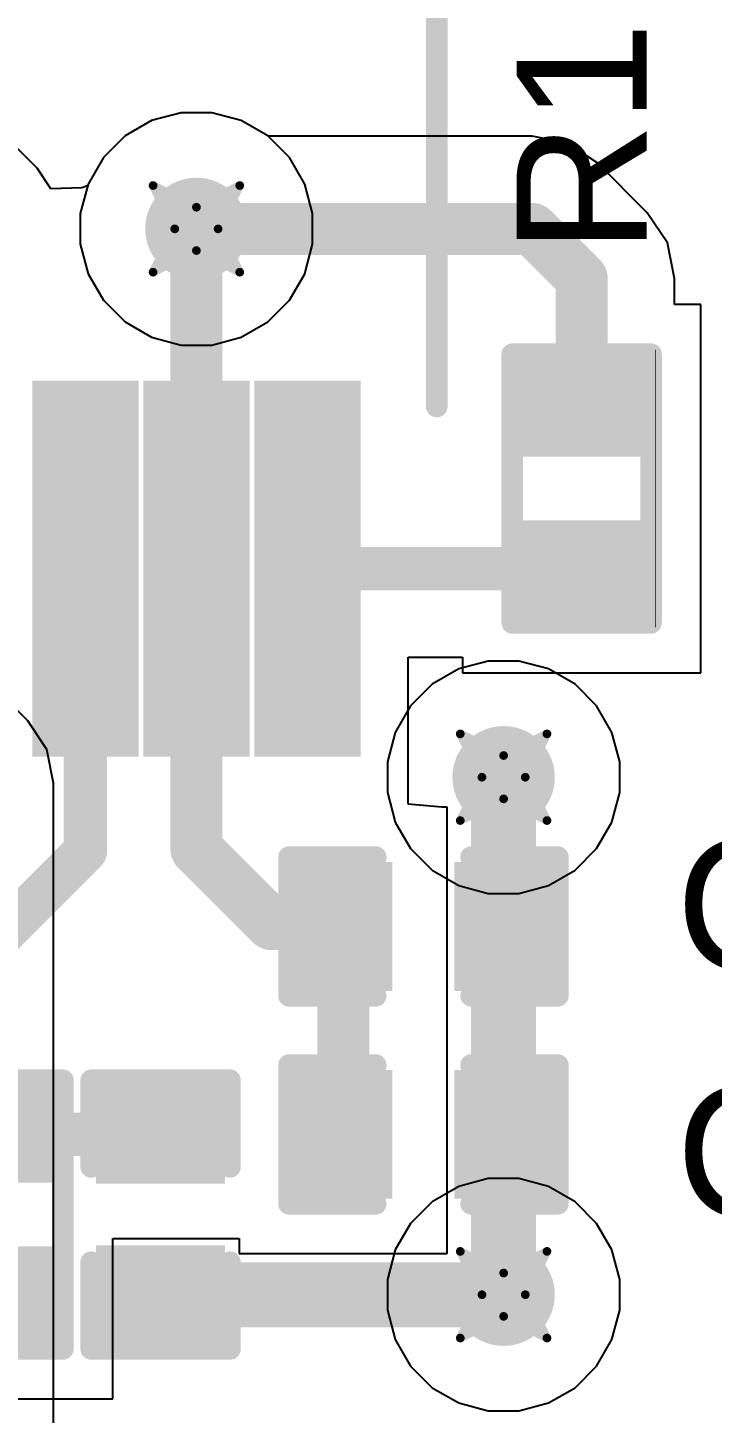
# Model space of a CAD drawing. Header units: inches. Extents: x -36 to 349, y -11 to 240.
# Drawn here: x 35.48 to 39.49, y 76.85 to 84.97 of the extents above; entities that cross this region are included whole.
import ezdxf

# ---------------------------------------------------------------- set-up
doc = ezdxf.new("R2010")
doc.units = ezdxf.units.IN
for name, color, linetype in [('Bottom Layer', 5, 'Continuous'), ('Drill Drawing', 1, 'Continuous'), ('Layer 1', 16, 'Continuous'), ('Layer 2', 76, 'Continuous'), ('Top Layer', 1, 'Continuous'), ('Top Overlay', 2, 'Continuous'), ('Top Paste', 8, 'Continuous'), ('Top Solder', 216, 'Continuous'), ('Via Holes', 16, 'Continuous')]:
    doc.layers.add(name, color=color, linetype=linetype)
doc.styles.add('Arial', font='', dxfattribs={"height": 0.2})
doc.styles.get('Arial').set_extended_font_data('Arial')

# ---------------------------------------------------------------- blocks, each defined once
blk = doc.blocks.new('SSOP_20_208____150')
at = {"layer": 'Top Layer'}
for points in [[(-4.491, -1.415), (-2.491, -1.415), (-2.491, -1.835), (-4.491, -1.835)], [(-4.491, -2.065), (-2.491, -2.065), (-2.491, -2.485), (-4.491, -2.485)], [(-4.491, -2.715), (-2.491, -2.715), (-2.491, -3.135), (-4.491, -3.135)]]:
    blk.add_hatch(color=1, dxfattribs=at).paths.add_polyline_path(points)
at = {"layer": 'Top Paste'}
for points in [[(-4.491, -1.415), (-2.491, -1.415), (-2.491, -1.835), (-4.491, -1.835)], [(-4.491, -2.065), (-2.491, -2.065), (-2.491, -2.485), (-4.491, -2.485)], [(-4.491, -2.715), (-2.491, -2.715), (-2.491, -3.135), (-4.491, -3.135)]]:
    blk.add_hatch(color=8, dxfattribs=at).paths.add_polyline_path(points)
at = {"layer": 'Top Solder'}
for points in [[(-4.5926, -1.3134), (-2.3894, -1.3134), (-2.3894, -1.9366), (-4.5926, -1.9366)], [(-4.5926, -1.9634), (-2.3894, -1.9634), (-2.3894, -2.5866), (-4.5926, -2.5866)], [(-4.5926, -2.6134), (-2.3894, -2.6134), (-2.3894, -3.2366), (-4.5926, -3.2366)]]:
    blk.add_hatch(color=216, dxfattribs=at).paths.add_polyline_path(points)
at = {"layer": 'Top Overlay'}
blk.add_lwpolyline([(-2.54, -3.683, 0.127, 0.127, 0), (2.5654, -3.683, 0.127, 0.127, 0)], format="xyseb", dxfattribs=at)
blk.add_lwpolyline([(-2.5718, -3.683, 0.0635, 0.0635, 1), (-2.5082, -3.683, 0.0635, 0.0635, 1)], format="xyseb", close=True, dxfattribs=at)
blk = doc.blocks.new('R___0402_199')
at = {"layer": 'Top Layer'}
for points in [[(-0.6985, -0.3175), (-0.6985, 0.3175), (-0.2413, 0.3175), (-0.2413, -0.3175)], [(0.2413, -0.3175), (0.2413, 0.3175), (0.6985, 0.3175), (0.6985, -0.3175)]]:
    blk.add_hatch(color=1, dxfattribs=at).paths.add_polyline_path(points)
at = {"layer": 'Top Paste'}
for points in [[(-0.6985, -0.3175), (-0.6985, 0.3175), (-0.2413, 0.3175), (-0.2413, -0.3175)], [(0.2413, -0.3175), (0.2413, 0.3175), (0.6985, 0.3175), (0.6985, -0.3175)]]:
    blk.add_hatch(color=8, dxfattribs=at).paths.add_polyline_path(points)
at = {"layer": 'Top Solder'}
for points in [[(-0.7535, -0.3725), (-0.7535, 0.3725), (-0.1863, 0.3725), (-0.1863, -0.3725)], [(0.1863, -0.3725), (0.1863, 0.3725), (0.7535, 0.3725), (0.7535, -0.3725)]]:
    blk.add_hatch(color=216, dxfattribs=at).paths.add_polyline_path(points)
at = {"layer": 'Top Overlay'}
for points in [[(-0.7874, 0.4064, 0.127, 0.127, 0), (-0.7874, -0.4064, 0.127, 0.127, 0)], [(-0.7874, 0.4064, 0.127, 0.127, 0), (0.7874, 0.4064, 0.127, 0.127, 0)], [(0.7874, 0.4064, 0.127, 0.127, 0), (0.7874, -0.4064, 0.127, 0.127, 0)], [(-0.7874, -0.4064, 0.127, 0.127, 0), (0.7874, -0.4064, 0.127, 0.127, 0)], [(-0.8128, -0.4318, 0.00323, 0.00323, 0), (0.8128, -0.4318, 0.00323, 0.00323, 0)]]:
    blk.add_lwpolyline(points, format="xyseb", dxfattribs=at)
for points in [[(-0.8191, 0.4064, 0.0635, 0.0635, 1), (-0.7556, 0.4064, 0.0635, 0.0635, 1)], [(-0.8191, 0.4064, 0.0635, 0.0635, 1), (-0.7556, 0.4064, 0.0635, 0.0635, 1)], [(0.7557, 0.4064, 0.0635, 0.0635, 1), (0.8192, 0.4064, 0.0635, 0.0635, 1)], [(0.7557, 0.4064, 0.0635, 0.0635, 1), (0.8192, 0.4064, 0.0635, 0.0635, 1)], [(-0.8191, -0.4064, 0.0635, 0.0635, 1), (-0.7556, -0.4064, 0.0635, 0.0635, 1)], [(-0.8191, -0.4064, 0.0635, 0.0635, 1), (-0.7556, -0.4064, 0.0635, 0.0635, 1)], [(0.7557, -0.4064, 0.0635, 0.0635, 1), (0.8192, -0.4064, 0.0635, 0.0635, 1)], [(0.7557, -0.4064, 0.0635, 0.0635, 1), (0.8192, -0.4064, 0.0635, 0.0635, 1)], [(-0.8136, -0.4318, 0.00161, 0.00161, 1), (-0.812, -0.4318, 0.00161, 0.00161, 1)], [(0.812, -0.4318, 0.00161, 0.00161, 1), (0.8136, -0.4318, 0.00161, 0.00161, 1)]]:
    blk.add_lwpolyline(points, format="xyseb", close=True, dxfattribs=at)
blk = doc.blocks.new('R___0402_200')
at = {"layer": 'Top Layer'}
for points in [[(-0.6985, -0.3175), (-0.6985, 0.3175), (-0.2413, 0.3175), (-0.2413, -0.3175)], [(0.2413, -0.3175), (0.2413, 0.3175), (0.6985, 0.3175), (0.6985, -0.3175)]]:
    blk.add_hatch(color=1, dxfattribs=at).paths.add_polyline_path(points)
at = {"layer": 'Top Paste'}
for points in [[(-0.6985, -0.3175), (-0.6985, 0.3175), (-0.2413, 0.3175), (-0.2413, -0.3175)], [(0.2413, -0.3175), (0.2413, 0.3175), (0.6985, 0.3175), (0.6985, -0.3175)]]:
    blk.add_hatch(color=8, dxfattribs=at).paths.add_polyline_path(points)
at = {"layer": 'Top Solder'}
for points in [[(-0.7535, -0.3725), (-0.7535, 0.3725), (-0.1863, 0.3725), (-0.1863, -0.3725)], [(0.1863, -0.3725), (0.1863, 0.3725), (0.7535, 0.3725), (0.7535, -0.3725)]]:
    blk.add_hatch(color=216, dxfattribs=at).paths.add_polyline_path(points)
at = {"layer": 'Top Overlay'}
for points in [[(-0.7874, -0.4064, 0.127, 0.127, 0), (-0.7874, 0.4064, 0.127, 0.127, 0)], [(0.7874, 0.4064, 0.127, 0.127, 0), (-0.7874, 0.4064, 0.127, 0.127, 0)], [(0.7874, -0.4064, 0.127, 0.127, 0), (0.7874, 0.4064, 0.127, 0.127, 0)], [(0.7874, -0.4064, 0.127, 0.127, 0), (-0.7874, -0.4064, 0.127, 0.127, 0)], [(0.8128, -0.4318, 0.00323, 0.00323, 0), (-0.8128, -0.4318, 0.00323, 0.00323, 0)]]:
    blk.add_lwpolyline(points, format="xyseb", dxfattribs=at)
for points in [[(-0.8191, 0.4064, 0.0635, 0.0635, 1), (-0.7556, 0.4064, 0.0635, 0.0635, 1)], [(-0.8191, 0.4064, 0.0635, 0.0635, 1), (-0.7556, 0.4064, 0.0635, 0.0635, 1)], [(0.7556, 0.4064, 0.0635, 0.0635, 1), (0.8191, 0.4064, 0.0635, 0.0635, 1)], [(0.7556, 0.4064, 0.0635, 0.0635, 1), (0.8191, 0.4064, 0.0635, 0.0635, 1)], [(-0.8191, -0.4064, 0.0635, 0.0635, 1), (-0.7556, -0.4064, 0.0635, 0.0635, 1)], [(-0.8191, -0.4064, 0.0635, 0.0635, 1), (-0.7556, -0.4064, 0.0635, 0.0635, 1)], [(0.7556, -0.4064, 0.0635, 0.0635, 1), (0.8191, -0.4064, 0.0635, 0.0635, 1)], [(0.7556, -0.4064, 0.0635, 0.0635, 1), (0.8191, -0.4064, 0.0635, 0.0635, 1)], [(-0.8136, -0.4318, 0.00161, 0.00161, 1), (-0.812, -0.4318, 0.00161, 0.00161, 1)], [(0.812, -0.4318, 0.00161, 0.00161, 1), (0.8136, -0.4318, 0.00161, 0.00161, 1)]]:
    blk.add_lwpolyline(points, format="xyseb", close=True, dxfattribs=at)
blk = doc.blocks.new('C___0402_405')
at = {"layer": 'Top Layer'}
for points in [[(-0.6985, -0.3175), (-0.6985, 0.3175), (-0.2413, 0.3175), (-0.2413, -0.3175)], [(0.2413, -0.3175), (0.2413, 0.3175), (0.6985, 0.3175), (0.6985, -0.3175)]]:
    blk.add_hatch(color=1, dxfattribs=at).paths.add_polyline_path(points)
at = {"layer": 'Top Paste'}
for points in [[(-0.6985, -0.3175), (-0.6985, 0.3175), (-0.2413, 0.3175), (-0.2413, -0.3175)], [(0.2413, -0.3175), (0.2413, 0.3175), (0.6985, 0.3175), (0.6985, -0.3175)]]:
    blk.add_hatch(color=8, dxfattribs=at).paths.add_polyline_path(points)
at = {"layer": 'Top Solder'}
for points in [[(-0.7585, -0.3775), (-0.7585, 0.3775), (-0.1813, 0.3775), (-0.1813, -0.3775)], [(0.1813, -0.3775), (0.1813, 0.3775), (0.7585, 0.3775), (0.7585, -0.3775)]]:
    blk.add_hatch(color=216, dxfattribs=at).paths.add_polyline_path(points)
at = {"layer": 'Top Overlay'}
for points in [[(-0.2794, 0.4064, 0.127, 0.127, 0), (-0.7874, 0.4064, 0.127, 0.127, 0)], [(-0.7874, 0.4064, 0.127, 0.127, 0), (-0.7874, -0.4064, 0.127, 0.127, 0)], [(0.7874, 0.4064, 0.127, 0.127, 0), (0.2794, 0.4064, 0.127, 0.127, 0)], [(0.7874, 0.4064, 0.127, 0.127, 0), (0.7874, -0.4064, 0.127, 0.127, 0)], [(-0.2794, -0.4064, 0.127, 0.127, 0), (-0.7874, -0.4064, 0.127, 0.127, 0)], [(0.7874, -0.4064, 0.127, 0.127, 0), (0.2794, -0.4064, 0.127, 0.127, 0)]]:
    blk.add_lwpolyline(points, format="xyseb", dxfattribs=at)
for points in [[(-0.8192, 0.4064, 0.0635, 0.0635, 1), (-0.7557, 0.4064, 0.0635, 0.0635, 1)], [(-0.8192, 0.4064, 0.0635, 0.0635, 1), (-0.7557, 0.4064, 0.0635, 0.0635, 1)], [(-0.3112, 0.4064, 0.0635, 0.0635, 1), (-0.2477, 0.4064, 0.0635, 0.0635, 1)], [(0.2476, 0.4064, 0.0635, 0.0635, 1), (0.3111, 0.4064, 0.0635, 0.0635, 1)], [(0.7556, 0.4064, 0.0635, 0.0635, 1), (0.8191, 0.4064, 0.0635, 0.0635, 1)], [(0.7556, 0.4064, 0.0635, 0.0635, 1), (0.8191, 0.4064, 0.0635, 0.0635, 1)], [(-0.8192, -0.4064, 0.0635, 0.0635, 1), (-0.7557, -0.4064, 0.0635, 0.0635, 1)], [(-0.8192, -0.4064, 0.0635, 0.0635, 1), (-0.7557, -0.4064, 0.0635, 0.0635, 1)], [(-0.3112, -0.4064, 0.0635, 0.0635, 1), (-0.2477, -0.4064, 0.0635, 0.0635, 1)], [(0.2476, -0.4064, 0.0635, 0.0635, 1), (0.3111, -0.4064, 0.0635, 0.0635, 1)], [(0.7556, -0.4064, 0.0635, 0.0635, 1), (0.8191, -0.4064, 0.0635, 0.0635, 1)], [(0.7556, -0.4064, 0.0635, 0.0635, 1), (0.8191, -0.4064, 0.0635, 0.0635, 1)]]:
    blk.add_lwpolyline(points, format="xyseb", close=True, dxfattribs=at)
blk = doc.blocks.new('C___0402_406')
at = {"layer": 'Top Layer'}
for points in [[(-0.6985, -0.3175), (-0.6985, 0.3175), (-0.2413, 0.3175), (-0.2413, -0.3175)], [(0.2413, -0.3175), (0.2413, 0.3175), (0.6985, 0.3175), (0.6985, -0.3175)]]:
    blk.add_hatch(color=1, dxfattribs=at).paths.add_polyline_path(points)
at = {"layer": 'Top Paste'}
for points in [[(-0.6985, -0.3175), (-0.6985, 0.3175), (-0.2413, 0.3175), (-0.2413, -0.3175)], [(0.2413, -0.3175), (0.2413, 0.3175), (0.6985, 0.3175), (0.6985, -0.3175)]]:
    blk.add_hatch(color=8, dxfattribs=at).paths.add_polyline_path(points)
at = {"layer": 'Top Solder'}
for points in [[(-0.7585, -0.3775), (-0.7585, 0.3775), (-0.1813, 0.3775), (-0.1813, -0.3775)], [(0.1813, -0.3775), (0.1813, 0.3775), (0.7585, 0.3775), (0.7585, -0.3775)]]:
    blk.add_hatch(color=216, dxfattribs=at).paths.add_polyline_path(points)
at = {"layer": 'Top Overlay'}
for points in [[(-0.7874, 0.4064, 0.127, 0.127, 0), (-0.2794, 0.4064, 0.127, 0.127, 0)], [(-0.7874, -0.4064, 0.127, 0.127, 0), (-0.7874, 0.4064, 0.127, 0.127, 0)], [(0.2794, 0.4064, 0.127, 0.127, 0), (0.7874, 0.4064, 0.127, 0.127, 0)], [(0.7874, -0.4064, 0.127, 0.127, 0), (0.7874, 0.4064, 0.127, 0.127, 0)], [(-0.7874, -0.4064, 0.127, 0.127, 0), (-0.2794, -0.4064, 0.127, 0.127, 0)], [(0.2794, -0.4064, 0.127, 0.127, 0), (0.7874, -0.4064, 0.127, 0.127, 0)]]:
    blk.add_lwpolyline(points, format="xyseb", dxfattribs=at)
for points in [[(-0.8191, 0.4064, 0.0635, 0.0635, 1), (-0.7556, 0.4064, 0.0635, 0.0635, 1)], [(-0.8191, 0.4064, 0.0635, 0.0635, 1), (-0.7556, 0.4064, 0.0635, 0.0635, 1)], [(-0.3111, 0.4064, 0.0635, 0.0635, 1), (-0.2476, 0.4064, 0.0635, 0.0635, 1)], [(0.2477, 0.4064, 0.0635, 0.0635, 1), (0.3112, 0.4064, 0.0635, 0.0635, 1)], [(0.7557, 0.4064, 0.0635, 0.0635, 1), (0.8192, 0.4064, 0.0635, 0.0635, 1)], [(0.7557, 0.4064, 0.0635, 0.0635, 1), (0.8192, 0.4064, 0.0635, 0.0635, 1)], [(-0.8191, -0.4064, 0.0635, 0.0635, 1), (-0.7556, -0.4064, 0.0635, 0.0635, 1)], [(-0.8191, -0.4064, 0.0635, 0.0635, 1), (-0.7556, -0.4064, 0.0635, 0.0635, 1)], [(-0.3111, -0.4064, 0.0635, 0.0635, 1), (-0.2476, -0.4064, 0.0635, 0.0635, 1)], [(0.2477, -0.4064, 0.0635, 0.0635, 1), (0.3112, -0.4064, 0.0635, 0.0635, 1)], [(0.7557, -0.4064, 0.0635, 0.0635, 1), (0.8192, -0.4064, 0.0635, 0.0635, 1)], [(0.7557, -0.4064, 0.0635, 0.0635, 1), (0.8192, -0.4064, 0.0635, 0.0635, 1)]]:
    blk.add_lwpolyline(points, format="xyseb", close=True, dxfattribs=at)
blk = doc.blocks.new('C___0402_407')
at = {"layer": 'Top Layer'}
for points in [[(-0.6985, -0.3175), (-0.6985, 0.3175), (-0.2413, 0.3175), (-0.2413, -0.3175)], [(0.2413, -0.3175), (0.2413, 0.3175), (0.6985, 0.3175), (0.6985, -0.3175)]]:
    blk.add_hatch(color=1, dxfattribs=at).paths.add_polyline_path(points)
at = {"layer": 'Top Paste'}
for points in [[(-0.6985, -0.3175), (-0.6985, 0.3175), (-0.2413, 0.3175), (-0.2413, -0.3175)], [(0.2413, -0.3175), (0.2413, 0.3175), (0.6985, 0.3175), (0.6985, -0.3175)]]:
    blk.add_hatch(color=8, dxfattribs=at).paths.add_polyline_path(points)
at = {"layer": 'Top Solder'}
for points in [[(-0.7585, -0.3775), (-0.7585, 0.3775), (-0.1813, 0.3775), (-0.1813, -0.3775)], [(0.1813, -0.3775), (0.1813, 0.3775), (0.7585, 0.3775), (0.7585, -0.3775)]]:
    blk.add_hatch(color=216, dxfattribs=at).paths.add_polyline_path(points)
at = {"layer": 'Top Overlay'}
for points in [[(-0.7874, 0.4064, 0.127, 0.127, 0), (-0.2794, 0.4064, 0.127, 0.127, 0)], [(-0.7874, 0.4064, 0.127, 0.127, 0), (-0.7874, -0.4064, 0.127, 0.127, 0)], [(0.2794, 0.4064, 0.127, 0.127, 0), (0.7874, 0.4064, 0.127, 0.127, 0)], [(0.7874, 0.4064, 0.127, 0.127, 0), (0.7874, -0.4064, 0.127, 0.127, 0)], [(-0.7874, -0.4064, 0.127, 0.127, 0), (-0.2794, -0.4064, 0.127, 0.127, 0)], [(0.2794, -0.4064, 0.127, 0.127, 0), (0.7874, -0.4064, 0.127, 0.127, 0)]]:
    blk.add_lwpolyline(points, format="xyseb", dxfattribs=at)
for points in [[(-0.8191, 0.4064, 0.0635, 0.0635, 1), (-0.7556, 0.4064, 0.0635, 0.0635, 1)], [(-0.8191, 0.4064, 0.0635, 0.0635, 1), (-0.7556, 0.4064, 0.0635, 0.0635, 1)], [(-0.3111, 0.4064, 0.0635, 0.0635, 1), (-0.2477, 0.4064, 0.0635, 0.0635, 1)], [(0.2477, 0.4064, 0.0635, 0.0635, 1), (0.3111, 0.4064, 0.0635, 0.0635, 1)], [(0.7556, 0.4064, 0.0635, 0.0635, 1), (0.8191, 0.4064, 0.0635, 0.0635, 1)], [(0.7556, 0.4064, 0.0635, 0.0635, 1), (0.8191, 0.4064, 0.0635, 0.0635, 1)], [(-0.8191, -0.4064, 0.0635, 0.0635, 1), (-0.7556, -0.4064, 0.0635, 0.0635, 1)], [(-0.8191, -0.4064, 0.0635, 0.0635, 1), (-0.7556, -0.4064, 0.0635, 0.0635, 1)], [(-0.3111, -0.4064, 0.0635, 0.0635, 1), (-0.2477, -0.4064, 0.0635, 0.0635, 1)], [(0.2477, -0.4064, 0.0635, 0.0635, 1), (0.3111, -0.4064, 0.0635, 0.0635, 1)], [(0.7556, -0.4064, 0.0635, 0.0635, 1), (0.8191, -0.4064, 0.0635, 0.0635, 1)], [(0.7556, -0.4064, 0.0635, 0.0635, 1), (0.8191, -0.4064, 0.0635, 0.0635, 1)]]:
    blk.add_lwpolyline(points, format="xyseb", close=True, dxfattribs=at)

msp = doc.modelspace()

# ---------------------------------------------------------------- hatches: boundary and pattern name
at = {"layer": 'Bottom Layer'}
h = msp.add_hatch(color=5, dxfattribs=at)
edge = h.paths.add_edge_path()
edge.add_arc((36.4724, 83.7946), 0.3, 0, 360)
h = msp.add_hatch(color=5, dxfattribs=at)
edge = h.paths.add_edge_path()
edge.add_arc((38.2722, 80.58), 0.3, 0, 360)
h = msp.add_hatch(color=5, dxfattribs=at)
edge = h.paths.add_edge_path()
edge.add_arc((38.2722, 77.5462), 0.3, 0, 360)
at = {"layer": 'Layer 1'}
h = msp.add_hatch(color=16, dxfattribs=at)
edge = h.paths.add_edge_path()
edge.add_arc((36.4724, 83.7946), 0.3, 0, 360)
h = msp.add_hatch(color=16, dxfattribs=at)
edge = h.paths.add_edge_path()
edge.add_arc((38.2722, 80.58), 0.3, 0, 360)
h = msp.add_hatch(color=16, dxfattribs=at)
edge = h.paths.add_edge_path()
edge.add_arc((38.2722, 77.5462), 0.3, 0, 360)
at = {"layer": 'Layer 2'}
h = msp.add_hatch(color=76, dxfattribs=at)
edge = h.paths.add_edge_path()
edge.add_arc((36.4724, 83.7946), 0.3, 0, 360)
h = msp.add_hatch(color=76, dxfattribs=at)
edge = h.paths.add_edge_path()
edge.add_arc((38.2722, 80.58), 0.3, 0, 360)
h = msp.add_hatch(color=76, dxfattribs=at)
edge = h.paths.add_edge_path()
edge.add_arc((38.2722, 77.5462), 0.3, 0, 360)
at = {"layer": 'Top Layer'}
h = msp.add_hatch(color=1, dxfattribs=at)
edge = h.paths.add_edge_path()
edge.add_arc((36.4724, 83.7946), 0.3, 0, 360)
h = msp.add_hatch(color=1, dxfattribs=at)
edge = h.paths.add_edge_path()
edge.add_arc((38.2722, 80.58), 0.3, 0, 360)
h = msp.add_hatch(color=1, dxfattribs=at)
edge = h.paths.add_edge_path()
edge.add_arc((38.2722, 77.5462), 0.3, 0, 360)
at = {"layer": 'Via Holes'}
h = msp.add_hatch(color=7, dxfattribs=at)
edge = h.paths.add_edge_path()
edge.add_arc((36.4724, 83.7946), 0.15, 0, 360)
h = msp.add_hatch(color=7, dxfattribs=at)
edge = h.paths.add_edge_path()
edge.add_arc((38.2722, 80.58), 0.15, 0, 360)
h = msp.add_hatch(color=7, dxfattribs=at)
edge = h.paths.add_edge_path()
edge.add_arc((38.2722, 77.5462), 0.15, 0, 360)

# ---------------------------------------------------------------- linework, layer by layer
at = {"layer": 'Bottom Layer'}
for p, q in [((36.2095, 84.4292), (36.0542, 84.3395)), ((36.3827, 84.4756), (36.2095, 84.4292)), ((36.562, 84.4756), (36.3827, 84.4756)), ((36.7352, 84.4292), (36.562, 84.4756)), ((36.8905, 84.3395), (36.7352, 84.4292)), ((36.0542, 84.3395), (35.9274, 84.2127)), ((37.0173, 84.2127), (36.8905, 84.3395)), ((35.9274, 84.2127), (35.8378, 84.0575)), ((37.107, 84.0575), (37.0173, 84.2127)), ((35.8378, 84.0575), (35.7914, 83.8843)), ((37.1534, 83.8843), (37.107, 84.0575)), ((35.7914, 83.8843), (35.7914, 83.7049)), ((37.1534, 83.7049), (37.1534, 83.8843)), ((35.7914, 83.7049), (35.8378, 83.5317)), ((37.107, 83.5317), (37.1534, 83.7049)), ((35.8378, 83.5317), (35.9274, 83.3765)), ((37.0173, 83.3765), (37.107, 83.5317)), ((35.9274, 83.3765), (36.0542, 83.2497)), ((36.8905, 83.2497), (37.0173, 83.3765)), ((36.0542, 83.2497), (36.2095, 83.16)), ((36.7352, 83.16), (36.8905, 83.2497)), ((36.2095, 83.16), (36.3827, 83.1136)), ((36.3827, 83.1136), (36.562, 83.1136)), ((36.562, 83.1136), (36.7352, 83.16)), ((35.4842, 80.9106), (35.0788, 81.316)), ((35.5965, 80.7426), (35.4842, 80.9106)), ((35.6359, 80.5443), (35.5965, 80.7426)), ((35.6359, 75.6776), (35.6359, 80.5443))]:
    msp.add_line(p, q, dxfattribs=at)
at = {"layer": 'Drill Drawing'}
for points in [[(36.2184, 84.0486, 0.0508, 0.0508, 0), (36.4724, 83.9216, 0.0508, 0.0508, 0)], [(36.2184, 84.0486, 0.0508, 0.0508, 0), (36.3454, 83.7946, 0.0508, 0.0508, 0)], [(36.4724, 83.9216, 0.0508, 0.0508, 0), (36.7264, 84.0486, 0.0508, 0.0508, 0)], [(36.5994, 83.7946, 0.0508, 0.0508, 0), (36.7264, 84.0486, 0.0508, 0.0508, 0)], [(36.2184, 83.5406, 0.0508, 0.0508, 0), (36.3454, 83.7946, 0.0508, 0.0508, 0)], [(36.5994, 83.7946, 0.0508, 0.0508, 0), (36.7264, 83.5406, 0.0508, 0.0508, 0)], [(36.2184, 83.5406, 0.0508, 0.0508, 0), (36.4724, 83.6676, 0.0508, 0.0508, 0)], [(36.4724, 83.6676, 0.0508, 0.0508, 0), (36.7264, 83.5406, 0.0508, 0.0508, 0)], [(38.0182, 80.834, 0.0508, 0.0508, 0), (38.2722, 80.707, 0.0508, 0.0508, 0)], [(38.0182, 80.834, 0.0508, 0.0508, 0), (38.1452, 80.58, 0.0508, 0.0508, 0)], [(38.2722, 80.707, 0.0508, 0.0508, 0), (38.5262, 80.834, 0.0508, 0.0508, 0)], [(38.3992, 80.58, 0.0508, 0.0508, 0), (38.5262, 80.834, 0.0508, 0.0508, 0)], [(38.0182, 80.326, 0.0508, 0.0508, 0), (38.1452, 80.58, 0.0508, 0.0508, 0)], [(38.3992, 80.58, 0.0508, 0.0508, 0), (38.5262, 80.326, 0.0508, 0.0508, 0)], [(38.0182, 80.326, 0.0508, 0.0508, 0), (38.2722, 80.453, 0.0508, 0.0508, 0)], [(38.2722, 80.453, 0.0508, 0.0508, 0), (38.5262, 80.326, 0.0508, 0.0508, 0)], [(38.0182, 77.8002, 0.0508, 0.0508, 0), (38.2722, 77.6732, 0.0508, 0.0508, 0)], [(38.0182, 77.8002, 0.0508, 0.0508, 0), (38.1452, 77.5462, 0.0508, 0.0508, 0)], [(38.2722, 77.6732, 0.0508, 0.0508, 0), (38.5262, 77.8002, 0.0508, 0.0508, 0)], [(38.3992, 77.5462, 0.0508, 0.0508, 0), (38.5262, 77.8002, 0.0508, 0.0508, 0)], [(38.0182, 77.2922, 0.0508, 0.0508, 0), (38.1452, 77.5462, 0.0508, 0.0508, 0)], [(38.3992, 77.5462, 0.0508, 0.0508, 0), (38.5262, 77.2922, 0.0508, 0.0508, 0)], [(38.0182, 77.2922, 0.0508, 0.0508, 0), (38.2722, 77.4192, 0.0508, 0.0508, 0)], [(38.2722, 77.4192, 0.0508, 0.0508, 0), (38.5262, 77.2922, 0.0508, 0.0508, 0)]]:
    msp.add_lwpolyline(points, format="xyseb", dxfattribs=at)
for points in [[(36.2057, 84.0486, 0.0254, 0.0254, 1), (36.2311, 84.0486, 0.0254, 0.0254, 1)], [(36.2057, 84.0486, 0.0254, 0.0254, 1), (36.2311, 84.0486, 0.0254, 0.0254, 1)], [(36.7137, 84.0486, 0.0254, 0.0254, 1), (36.7391, 84.0486, 0.0254, 0.0254, 1)], [(36.7137, 84.0486, 0.0254, 0.0254, 1), (36.7391, 84.0486, 0.0254, 0.0254, 1)], [(36.4597, 83.9216, 0.0254, 0.0254, 1), (36.4851, 83.9216, 0.0254, 0.0254, 1)], [(36.4597, 83.9216, 0.0254, 0.0254, 1), (36.4851, 83.9216, 0.0254, 0.0254, 1)], [(36.3327, 83.7946, 0.0254, 0.0254, 1), (36.3581, 83.7946, 0.0254, 0.0254, 1)], [(36.3327, 83.7946, 0.0254, 0.0254, 1), (36.3581, 83.7946, 0.0254, 0.0254, 1)], [(36.5867, 83.7946, 0.0254, 0.0254, 1), (36.6121, 83.7946, 0.0254, 0.0254, 1)], [(36.5867, 83.7946, 0.0254, 0.0254, 1), (36.6121, 83.7946, 0.0254, 0.0254, 1)], [(36.4597, 83.6676, 0.0254, 0.0254, 1), (36.4851, 83.6676, 0.0254, 0.0254, 1)], [(36.4597, 83.6676, 0.0254, 0.0254, 1), (36.4851, 83.6676, 0.0254, 0.0254, 1)], [(36.2057, 83.5406, 0.0254, 0.0254, 1), (36.2311, 83.5406, 0.0254, 0.0254, 1)], [(36.2057, 83.5406, 0.0254, 0.0254, 1), (36.2311, 83.5406, 0.0254, 0.0254, 1)], [(36.7137, 83.5406, 0.0254, 0.0254, 1), (36.7391, 83.5406, 0.0254, 0.0254, 1)], [(36.7137, 83.5406, 0.0254, 0.0254, 1), (36.7391, 83.5406, 0.0254, 0.0254, 1)], [(38.0055, 80.834, 0.0254, 0.0254, 1), (38.0309, 80.834, 0.0254, 0.0254, 1)], [(38.0055, 80.834, 0.0254, 0.0254, 1), (38.0309, 80.834, 0.0254, 0.0254, 1)], [(38.5135, 80.834, 0.0254, 0.0254, 1), (38.5389, 80.834, 0.0254, 0.0254, 1)], [(38.5135, 80.834, 0.0254, 0.0254, 1), (38.5389, 80.834, 0.0254, 0.0254, 1)], [(38.2595, 80.707, 0.0254, 0.0254, 1), (38.2849, 80.707, 0.0254, 0.0254, 1)], [(38.2595, 80.707, 0.0254, 0.0254, 1), (38.2849, 80.707, 0.0254, 0.0254, 1)], [(38.1325, 80.58, 0.0254, 0.0254, 1), (38.1579, 80.58, 0.0254, 0.0254, 1)], [(38.1325, 80.58, 0.0254, 0.0254, 1), (38.1579, 80.58, 0.0254, 0.0254, 1)], [(38.3865, 80.58, 0.0254, 0.0254, 1), (38.4119, 80.58, 0.0254, 0.0254, 1)], [(38.3865, 80.58, 0.0254, 0.0254, 1), (38.4119, 80.58, 0.0254, 0.0254, 1)], [(38.2595, 80.453, 0.0254, 0.0254, 1), (38.2849, 80.453, 0.0254, 0.0254, 1)], [(38.2595, 80.453, 0.0254, 0.0254, 1), (38.2849, 80.453, 0.0254, 0.0254, 1)], [(38.0055, 80.326, 0.0254, 0.0254, 1), (38.0309, 80.326, 0.0254, 0.0254, 1)], [(38.0055, 80.326, 0.0254, 0.0254, 1), (38.0309, 80.326, 0.0254, 0.0254, 1)], [(38.5135, 80.326, 0.0254, 0.0254, 1), (38.5389, 80.326, 0.0254, 0.0254, 1)], [(38.5135, 80.326, 0.0254, 0.0254, 1), (38.5389, 80.326, 0.0254, 0.0254, 1)], [(38.0055, 77.8002, 0.0254, 0.0254, 1), (38.0309, 77.8002, 0.0254, 0.0254, 1)], [(38.0055, 77.8002, 0.0254, 0.0254, 1), (38.0309, 77.8002, 0.0254, 0.0254, 1)], [(38.5135, 77.8002, 0.0254, 0.0254, 1), (38.5389, 77.8002, 0.0254, 0.0254, 1)], [(38.5135, 77.8002, 0.0254, 0.0254, 1), (38.5389, 77.8002, 0.0254, 0.0254, 1)], [(38.2595, 77.6732, 0.0254, 0.0254, 1), (38.2849, 77.6732, 0.0254, 0.0254, 1)], [(38.2595, 77.6732, 0.0254, 0.0254, 1), (38.2849, 77.6732, 0.0254, 0.0254, 1)], [(38.1325, 77.5462, 0.0254, 0.0254, 1), (38.1579, 77.5462, 0.0254, 0.0254, 1)], [(38.1325, 77.5462, 0.0254, 0.0254, 1), (38.1579, 77.5462, 0.0254, 0.0254, 1)], [(38.3865, 77.5462, 0.0254, 0.0254, 1), (38.4119, 77.5462, 0.0254, 0.0254, 1)], [(38.3865, 77.5462, 0.0254, 0.0254, 1), (38.4119, 77.5462, 0.0254, 0.0254, 1)], [(38.2595, 77.4192, 0.0254, 0.0254, 1), (38.2849, 77.4192, 0.0254, 0.0254, 1)], [(38.2595, 77.4192, 0.0254, 0.0254, 1), (38.2849, 77.4192, 0.0254, 0.0254, 1)], [(38.0055, 77.2922, 0.0254, 0.0254, 1), (38.0309, 77.2922, 0.0254, 0.0254, 1)], [(38.0055, 77.2922, 0.0254, 0.0254, 1), (38.0309, 77.2922, 0.0254, 0.0254, 1)], [(38.5135, 77.2922, 0.0254, 0.0254, 1), (38.5389, 77.2922, 0.0254, 0.0254, 1)], [(38.5135, 77.2922, 0.0254, 0.0254, 1), (38.5389, 77.2922, 0.0254, 0.0254, 1)]]:
    msp.add_lwpolyline(points, format="xyseb", close=True, dxfattribs=at)
at = {"layer": 'Layer 1'}
for p, q in [((36.2095, 84.4292), (36.0542, 84.3395)), ((36.3827, 84.4756), (36.2095, 84.4292)), ((36.562, 84.4756), (36.3827, 84.4756)), ((36.7352, 84.4292), (36.562, 84.4756)), ((36.8905, 84.3395), (36.7352, 84.4292)), ((36.0542, 84.3395), (35.9274, 84.2127)), ((37.0173, 84.2127), (36.8905, 84.3395)), ((35.9274, 84.2127), (35.8378, 84.0575)), ((37.107, 84.0575), (37.0173, 84.2127)), ((35.8378, 84.0575), (35.7914, 83.8843)), ((37.1534, 83.8843), (37.107, 84.0575)), ((35.7914, 83.8843), (35.7914, 83.7049)), ((37.1534, 83.7049), (37.1534, 83.8843)), ((35.7914, 83.7049), (35.8378, 83.5317)), ((37.107, 83.5317), (37.1534, 83.7049)), ((35.8378, 83.5317), (35.9274, 83.3765)), ((37.0173, 83.3765), (37.107, 83.5317)), ((35.9274, 83.3765), (36.0542, 83.2497)), ((36.8905, 83.2497), (37.0173, 83.3765)), ((36.0542, 83.2497), (36.2095, 83.16)), ((36.7352, 83.16), (36.8905, 83.2497)), ((36.2095, 83.16), (36.3827, 83.1136)), ((36.3827, 83.1136), (36.562, 83.1136)), ((36.562, 83.1136), (36.7352, 83.16))]:
    msp.add_line(p, q, dxfattribs=at)
at = {"layer": 'Layer 2'}
for p, q in [((38.1826, 81.261), (38.0094, 81.2146)), ((38.3619, 81.261), (38.1826, 81.261)), ((38.5351, 81.2146), (38.3619, 81.261)), ((38.0094, 81.2146), (37.8541, 81.125)), ((38.6904, 81.125), (38.5351, 81.2146)), ((37.8541, 81.125), (37.7273, 80.9982)), ((38.8172, 80.9982), (38.6904, 81.125)), ((37.7273, 80.9982), (37.6376, 80.8429)), ((38.9068, 80.8429), (38.8172, 80.9982)), ((37.6376, 80.8429), (37.5912, 80.6697)), ((38.9532, 80.6697), (38.9068, 80.8429)), ((37.5912, 80.6697), (37.5912, 80.4904)), ((38.9532, 80.4904), (38.9532, 80.6697)), ((37.5912, 80.4904), (37.6376, 80.3172)), ((38.9068, 80.3172), (38.9532, 80.4904)), ((37.6376, 80.3172), (37.7273, 80.1619)), ((38.8172, 80.1619), (38.9068, 80.3172)), ((37.7273, 80.1619), (37.8541, 80.0351)), ((38.6904, 80.0351), (38.8172, 80.1619)), ((37.8541, 80.0351), (38.0094, 79.9455)), ((38.5351, 79.9455), (38.6904, 80.0351)), ((38.0094, 79.9455), (38.1826, 79.8991)), ((38.3619, 79.8991), (38.5351, 79.9455)), ((38.1826, 79.8991), (38.3619, 79.8991)), ((38.1826, 78.2272), (38.0094, 78.1808)), ((38.3619, 78.2272), (38.1826, 78.2272)), ((38.5351, 78.1808), (38.3619, 78.2272)), ((38.0094, 78.1808), (37.8541, 78.0911)), ((38.6904, 78.0911), (38.5351, 78.1808)), ((37.8541, 78.0911), (37.7273, 77.9643)), ((38.8172, 77.9643), (38.6904, 78.0911)), ((37.7273, 77.9643), (37.6376, 77.8091)), ((38.9068, 77.8091), (38.8172, 77.9643)), ((37.6376, 77.8091), (37.5912, 77.6359)), ((38.9532, 77.6359), (38.9068, 77.8091)), ((37.5912, 77.6359), (37.5912, 77.4565)), ((38.9532, 77.4565), (38.9532, 77.6359)), ((37.5912, 77.4565), (37.6376, 77.2833)), ((38.9068, 77.2833), (38.9532, 77.4565)), ((37.6376, 77.2833), (37.7273, 77.1281)), ((38.8172, 77.1281), (38.9068, 77.2833)), ((37.7273, 77.1281), (37.8541, 77.0013)), ((38.6904, 77.0013), (38.8172, 77.1281)), ((37.8541, 77.0013), (38.0094, 76.9116)), ((38.5351, 76.9116), (38.6904, 77.0013)), ((38.0094, 76.9116), (38.1826, 76.8652)), ((38.1826, 76.8652), (38.3619, 76.8652)), ((38.3619, 76.8652), (38.5351, 76.9116))]:
    msp.add_line(p, q, dxfattribs=at)
at = {"layer": 'Top Layer'}
for p, q in [((35.5387, 84.151), (35.0467, 84.643)), ((36.2095, 84.4292), (36.0542, 84.3395)), ((36.3827, 84.4756), (36.2095, 84.4292)), ((36.562, 84.4756), (36.3827, 84.4756)), ((36.7352, 84.4292), (36.562, 84.4756)), ((36.8905, 84.3395), (36.7352, 84.4292)), ((36.0542, 84.3395), (35.9274, 84.2127)), ((36.8916, 84.3384), (36.8905, 84.3395)), ((38.4392, 84.3384), (36.8916, 84.3384)), ((38.6473, 84.2971), (38.4392, 84.3384)), ((38.8238, 84.1792), (38.6473, 84.2971)), ((35.6199, 84.0294), (35.5387, 84.151)), ((35.9274, 84.2127), (35.8378, 84.0575)), ((39.114, 83.8889), (38.8238, 84.1792)), ((35.8018, 84.0346), (35.6199, 84.0294)), ((35.8347, 84.0459), (35.8018, 84.0346)), ((35.8378, 84.0575), (35.8347, 84.0459)), ((39.2319, 83.7125), (39.114, 83.8889)), ((39.2733, 83.5044), (39.2319, 83.7125)), ((39.2733, 83.3516), (39.2733, 83.5044)), ((39.4279, 83.3516), (39.2733, 83.3516)), ((39.4279, 82.1324), (39.4279, 83.3516)), ((39.4279, 81.1926), (39.4279, 82.1324)), ((37.7134, 80.4212), (37.7134, 81.2843)), ((37.7134, 81.2843), (38.0309, 81.2843)), ((38.0309, 81.2843), (38.0309, 81.1926)), ((38.0309, 81.1926), (39.4279, 81.1926)), ((37.9094, 80.4037), (37.7134, 80.4212)), ((37.942, 80.4037), (37.9094, 80.4037)), ((37.942, 79.0067), (37.942, 80.4037)), ((37.942, 77.7875), (37.942, 79.0067)), ((35.982, 76.9366), (35.982, 77.8764)), ((35.982, 77.8764), (36.7228, 77.8764)), ((36.7228, 77.8764), (36.7228, 77.7875)), ((36.7228, 77.7875), (37.942, 77.7875)), ((30.6693, 76.9366), (35.982, 76.9366))]:
    msp.add_line(p, q, dxfattribs=at)
for points in [[(36.4724, 81.8022, 0.3048, 0.3048, 0), (36.4724, 83.7946, 0.3048, 0.3048, 0)], [(36.4724, 83.7946, 0.3048, 0.3048, 0), (38.4392, 83.7946, 0.3048, 0.3048, 0)], [(38.4392, 83.7946, 0.3048, 0.3048, 0), (38.7294, 83.5044, 0.3048, 0.3048, 0)], [(38.7294, 82.742, 0.3048, 0.3048, 0), (38.7294, 83.5044, 0.3048, 0.3048, 0)], [(35.8224, 80.1478, 0.254, 0.254, 0), (35.8224, 81.8022, 0.254, 0.254, 0)], [(36.4724, 80.1586, 0.3048, 0.3048, 0), (36.4724, 81.8022, 0.3048, 0.3048, 0)], [(37.1224, 81.8022, 0.254, 0.254, 0), (38.7294, 81.8022, 0.254, 0.254, 0)], [(38.2722, 79.7052, 0.381, 0.381, 0), (38.2722, 80.58, 0.381, 0.381, 0)], [(35.2835, 79.6089, 0.254, 0.254, 0), (35.8224, 80.1478, 0.254, 0.254, 0)], [(36.4724, 80.1586, 0.3048, 0.3048, 0), (36.9124, 79.7186, 0.3048, 0.3048, 0)], [(36.9124, 79.7186, 0.3048, 0.3048, 0), (37.319, 79.7186, 0.3048, 0.3048, 0)], [(37.319, 79.7186, 0.3048, 0.3048, 0), (37.3324, 79.7052, 0.3048, 0.3048, 0)], [(37.3324, 78.486, 0.3048, 0.3048, 0), (37.3324, 79.7052, 0.3048, 0.3048, 0)], [(38.2722, 78.486, 0.381, 0.381, 0), (38.2722, 79.7052, 0.381, 0.381, 0)], [(38.2722, 77.5462, 0.381, 0.381, 0), (38.2722, 78.486, 0.381, 0.381, 0)], [(35.2835, 78.486, 0.254, 0.254, 0), (36.2624, 78.486, 0.254, 0.254, 0)], [(36.2624, 77.5462, 0.381, 0.381, 0), (38.2722, 77.5462, 0.381, 0.381, 0)]]:
    msp.add_lwpolyline(points, format="xyseb", dxfattribs=at)
for points in [[(36.3962, 83.7946, 0.1524, 0.1524, 1), (36.5486, 83.7946, 0.1524, 0.1524, 1)], [(36.3962, 83.7946, 0.1524, 0.1524, 1), (36.5486, 83.7946, 0.1524, 0.1524, 1)], [(38.363, 83.7946, 0.1524, 0.1524, 1), (38.5154, 83.7946, 0.1524, 0.1524, 1)], [(38.363, 83.7946, 0.1524, 0.1524, 1), (38.5154, 83.7946, 0.1524, 0.1524, 1)], [(38.6532, 83.5044, 0.1524, 0.1524, 1), (38.8056, 83.5044, 0.1524, 0.1524, 1)], [(38.6532, 83.5044, 0.1524, 0.1524, 1), (38.8056, 83.5044, 0.1524, 0.1524, 1)], [(38.6532, 82.742, 0.1524, 0.1524, 1), (38.8056, 82.742, 0.1524, 0.1524, 1)], [(35.7589, 81.8022, 0.127, 0.127, 1), (35.8859, 81.8022, 0.127, 0.127, 1)], [(36.3962, 81.8022, 0.1524, 0.1524, 1), (36.5486, 81.8022, 0.1524, 0.1524, 1)], [(36.3962, 81.8022, 0.1524, 0.1524, 1), (36.5486, 81.8022, 0.1524, 0.1524, 1)], [(37.0589, 81.8022, 0.127, 0.127, 1), (37.1859, 81.8022, 0.127, 0.127, 1)], [(38.6659, 81.8022, 0.127, 0.127, 1), (38.7929, 81.8022, 0.127, 0.127, 1)], [(38.177, 80.58, 0.1905, 0.1905, 1), (38.3675, 80.58, 0.1905, 0.1905, 1)], [(35.7589, 80.1478, 0.127, 0.127, 1), (35.8859, 80.1478, 0.127, 0.127, 1)], [(35.7589, 80.1478, 0.127, 0.127, 1), (35.8859, 80.1478, 0.127, 0.127, 1)], [(36.3962, 80.1586, 0.1524, 0.1524, 1), (36.5486, 80.1586, 0.1524, 0.1524, 1)], [(36.3962, 80.1586, 0.1524, 0.1524, 1), (36.5486, 80.1586, 0.1524, 0.1524, 1)], [(36.8362, 79.7186, 0.1524, 0.1524, 1), (36.9886, 79.7186, 0.1524, 0.1524, 1)], [(36.8362, 79.7186, 0.1524, 0.1524, 1), (36.9886, 79.7186, 0.1524, 0.1524, 1)], [(37.2428, 79.7186, 0.1524, 0.1524, 1), (37.3952, 79.7186, 0.1524, 0.1524, 1)], [(37.2428, 79.7186, 0.1524, 0.1524, 1), (37.3952, 79.7186, 0.1524, 0.1524, 1)], [(37.2562, 79.7052, 0.1524, 0.1524, 1), (37.4086, 79.7052, 0.1524, 0.1524, 1)], [(37.2562, 79.7052, 0.1524, 0.1524, 1), (37.4086, 79.7052, 0.1524, 0.1524, 1)], [(38.177, 79.7052, 0.1905, 0.1905, 1), (38.3675, 79.7052, 0.1905, 0.1905, 1)], [(38.177, 79.7052, 0.1905, 0.1905, 1), (38.3675, 79.7052, 0.1905, 0.1905, 1)], [(37.2562, 78.486, 0.1524, 0.1524, 1), (37.4086, 78.486, 0.1524, 0.1524, 1)], [(38.177, 78.486, 0.1905, 0.1905, 1), (38.3675, 78.486, 0.1905, 0.1905, 1)], [(38.177, 78.486, 0.1905, 0.1905, 1), (38.3675, 78.486, 0.1905, 0.1905, 1)], [(36.1989, 78.486, 0.127, 0.127, 1), (36.3259, 78.486, 0.127, 0.127, 1)], [(36.1672, 77.5462, 0.1905, 0.1905, 1), (36.3577, 77.5462, 0.1905, 0.1905, 1)], [(38.177, 77.5462, 0.1905, 0.1905, 1), (38.3675, 77.5462, 0.1905, 0.1905, 1)], [(38.177, 77.5462, 0.1905, 0.1905, 1), (38.3675, 77.5462, 0.1905, 0.1905, 1)]]:
    msp.add_lwpolyline(points, format="xyseb", close=True, dxfattribs=at)

# ---------------------------------------------------------------- block references
for name, p, rotation in [('SSOP_20_208____150', (34.1974, 85.2932), 90), ('R___0402_199', (38.7294, 82.2721), 90), ('C___0402_405', (37.8023, 78.486), 180), ('R___0402_200', (35.2835, 78.0161), 270), ('C___0402_407', (36.2624, 78.0161), 90)]:
    msp.add_blockref(name, p, dxfattribs=dict(rotation=rotation))
msp.add_blockref('C___0402_406', (37.8023, 79.7052))

# ---------------------------------------------------------------- texts
at = {"layer": 'Top Overlay', "style": 'Arial'}
msp.add_text('R189', height=0.762, rotation=90, dxfattribs=at).set_placement((39.1101, 83.6481))
for s, p in [('C138', (39.2816, 79.4513)), ('C139', (39.2816, 78.0035))]:
    msp.add_text(s, height=0.762, dxfattribs=at).set_placement(p)

doc.saveas('drawing.dxf')
